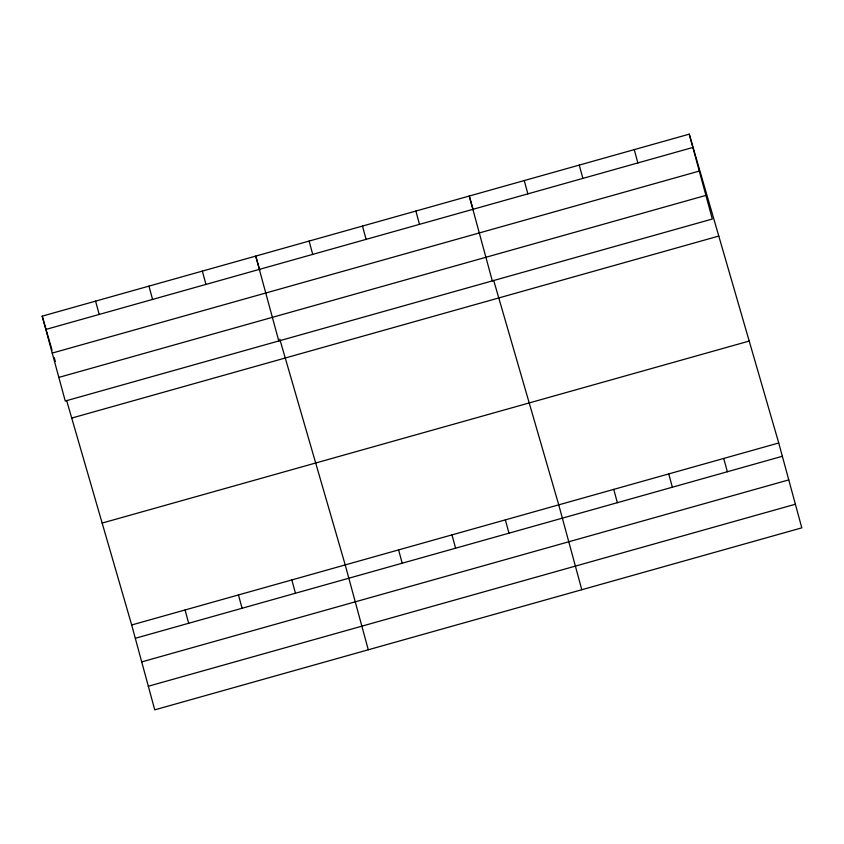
<?xml version="1.0" encoding="UTF-8"?>
<svg xmlns="http://www.w3.org/2000/svg" width="844" height="844" viewBox="0 0 844 844"><rect width="100%" height="100%" fill="white"/><g stroke="black" fill="none" stroke-linecap="round" stroke-linejoin="round"><path stroke-width="1.27" d="M689.253 134.154L712.315 219.018L65.262 401.027L42.2 316.152L689.253 134.154L778.738 442.973L801.8 527.848L154.747 709.846L131.685 624.982L66.623 400.457M45.819 329.455L692.871 147.457M52.233 353.077L699.286 171.068M58.837 377.405L705.89 195.407M71.729 418.065L718.782 236.067M102.156 523.069L749.208 341.06M131.685 624.982L778.738 442.973M135.304 638.286L782.356 456.277M141.718 661.896L788.771 479.898M148.333 686.235L795.386 504.227M473.262 209.871L469.253 196.03L492.316 280.904M493.677 280.335L558.749 504.86L581.801 589.724M259.741 269.932L255.732 256.091L278.784 340.965M279.786 339.13L345.217 564.921L368.279 649.785M42.2 316.152L52.043 350.123M54.227 357.677L55.324 361.454M723.741 458.45L727.359 471.754M634.255 149.62L637.864 162.924M668.743 473.917L672.362 487.22M579.258 165.097L582.866 178.4M613.746 489.383L617.354 502.686M524.251 180.563L527.869 193.867M505.366 519.872L508.974 533.176M415.87 211.053L419.489 224.356M451.983 534.885L455.591 548.189M362.487 226.065L366.106 239.369M398.6 549.908L402.208 563.212M309.104 241.078L312.723 254.382M291.834 579.933L295.453 593.237M202.349 271.114L205.957 284.417M238.451 594.946L242.07 608.25M148.966 286.127L152.574 299.43M185.068 609.969L188.687 623.273M95.583 301.139L99.202 314.443"/></g></svg>
